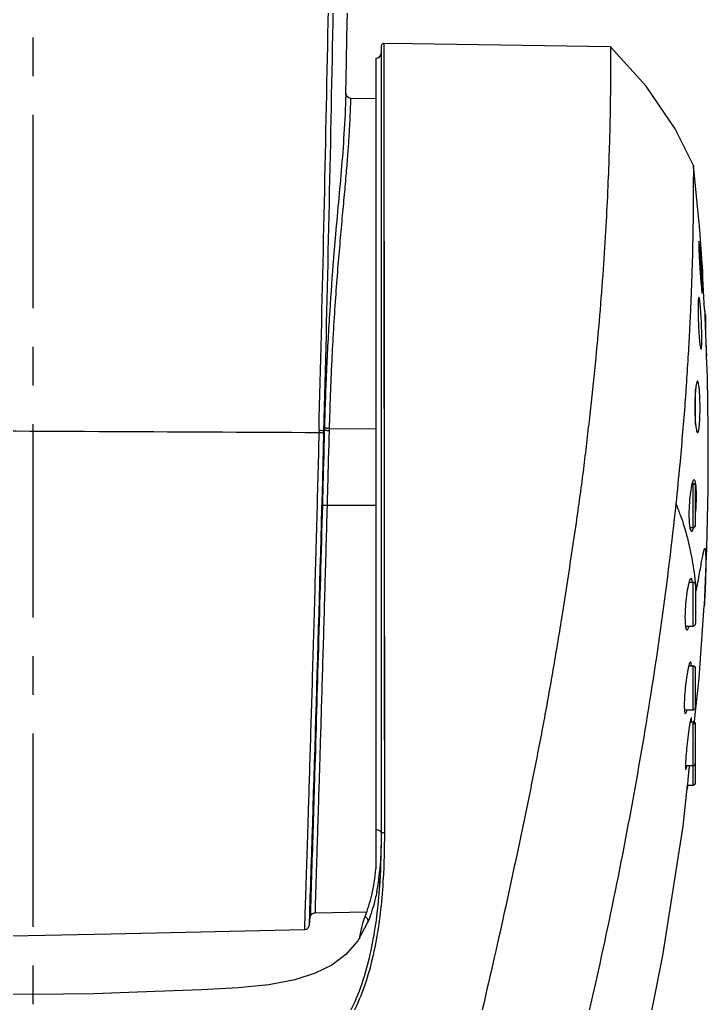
# Model space of a CAD drawing. Header units: millimetres. Extents: x 5828 to 6704, y 123 to 421.
# Drawn here: x 6364.13 to 6370.81, y 245.16 to 254.7 of the extents above; entities that cross this region are included whole.
import ezdxf

# ---------------------------------------------------------------- set-up
doc = ezdxf.new("R2010")
doc.units = ezdxf.units.MM
doc.linetypes.add('CENTER', pattern=[0.6, 0.375, -0.075, 0.075, -0.075])
doc.layers.add('中心线', color=7, linetype='Continuous')
doc.layers.add('外形图', color=7, linetype='Continuous')

msp = doc.modelspace()

# ---------------------------------------------------------------- linework, layer by layer
at = {"layer": '中心线', "linetype": 'CENTER', "ltscale": 5}
msp.add_line((6364.2624, 227.9015), (6364.2624, 284.2012), dxfattribs=at)
at = {"layer": '外形图', "color": 7, "linetype": 'Continuous'}
for p, q in [((6367.6633, 254.4678), (6367.6687, 246.811)), ((6367.6374, 254.4426), (6367.6374, 246.8089)), ((6367.5874, 254.3246), (6367.5874, 246.4623)), ((6367.6633, 254.3471), (6367.6632, 253.5851)), ((6367.5874, 253.932), (6367.3444, 253.9362)), ((6367.6632, 253.5851), (6367.6633, 252.163)), ((6370.6686, 253.2865), (6370.6686, 253.2866)), ((6370.7206, 252.7258), (6370.6686, 253.2865)), ((6370.6648, 252.6772), (6370.6652, 252.7014)), ((6370.7316, 252.5665), (6370.7328, 252.5483)), ((6370.6612, 252.487), (6370.6617, 252.5114)), ((6370.6555, 252.2765), (6370.6563, 252.3025)), ((6370.6491, 252.0864), (6370.65, 252.1123)), ((6370.6435, 251.9455), (6370.6445, 251.969)), ((6370.7762, 251.8457), (6370.7765, 251.838)), ((6370.7765, 251.838), (6370.7766, 251.8356)), ((6370.7765, 251.8371), (6370.7802, 251.8371)), ((6370.7779, 251.7974), (6370.7798, 251.7493)), ((6370.7867, 251.8371), (6370.7831, 251.8371)), ((6370.7871, 251.8362), (6370.7867, 251.8371)), ((6370.7874, 251.8345), (6370.7867, 251.8371)), ((6370.7871, 251.8362), (6370.7871, 251.8353)), ((6370.7874, 251.8345), (6370.7871, 251.8353)), ((6370.7874, 251.6317), (6370.7874, 251.8345)), ((6370.7797, 251.7501), (6370.7803, 251.734)), ((6370.786, 251.5906), (6370.7867, 251.5737)), ((6370.6238, 251.5453), (6370.6247, 251.5602)), ((6370.6246, 251.5599), (6370.6248, 251.5631)), ((6370.6248, 251.5631), (6370.6256, 251.5764)), ((6370.7867, 251.5737), (6370.7875, 251.5551)), ((6370.7875, 251.5551), (6370.7887, 251.5269)), ((6370.7927, 251.4858), (6370.7926, 251.4882)), ((6370.6874, 250.772), (6370.6874, 251.114)), ((6367.0875, 250.7435), (6367.0869, 250.7208)), ((6367.1358, 250.7112), (6367.1364, 250.7336)), ((6367.1364, 250.7336), (6367.5874, 250.7321)), ((6367.0349, 250.7176), (6367.0343, 250.6957)), ((6367.0824, 250.6871), (6367.083, 250.709)), ((6367.0869, 250.7208), (6367.083, 250.7089)), ((6370.654, 250.1996), (6370.6624, 250.1996)), ((6370.6624, 249.7746), (6370.6624, 250.1996)), ((6370.6874, 249.7996), (6370.6874, 250.1746)), ((6367.6656, 250.1479), (6367.6672, 248.6046)), ((6367.1162, 249.9871), (6367.0672, 249.9884)), ((6367.5874, 249.9871), (6367.1161, 249.9871)), ((6370.6324, 249.7746), (6370.6624, 249.7746)), ((6370.6244, 249.2429), (6370.6624, 249.2429)), ((6370.6624, 248.8179), (6370.6624, 249.2429)), ((6370.6818, 249.2455), (6370.6874, 249.2041)), ((6370.6844, 249.2456), (6370.6876, 249.2177)), ((6370.6874, 249.2179), (6370.6874, 248.8429)), ((6370.6876, 249.2177), (6370.6891, 249.2041)), ((6370.6941, 249.1549), (6370.7059, 249.2207)), ((6370.7721, 249.0216), (6370.7717, 249.0138)), ((6370.5898, 248.8179), (6370.6624, 248.8179)), ((6367.6672, 248.6046), (6367.6687, 246.811)), ((6370.6215, 248.4318), (6370.6624, 248.4318)), ((6370.6624, 248.0068), (6370.6624, 248.4318)), ((6370.6874, 248.0318), (6370.6874, 248.4068)), ((6370.5793, 248.0068), (6370.6624, 248.0068)), ((6370.635, 247.8899), (6370.6624, 247.8899)), ((6370.6624, 247.2746), (6370.6624, 247.8899)), ((6370.6874, 247.2996), (6370.6874, 247.8649)), ((6370.5894, 247.4649), (6370.6624, 247.4649)), ((6370.6217, 247.4238), (6370.6201, 247.4081)), ((6370.5657, 246.8762), (6370.6091, 247.2746)), ((6370.6077, 247.2746), (6370.6624, 247.2746)), ((6367.6254, 246.3684), (6367.6227, 246.3251)), ((6367.6174, 246.2546), (6367.6158, 246.2363)), ((6366.941, 245.9184), (6366.945, 246.0395)), ((6366.9411, 245.9184), (6366.9505, 245.9943)), ((6366.9513, 246.0382), (6366.9505, 245.994)), ((6366.9514, 246.0391), (6366.9513, 246.0365)), ((6366.9992, 246.0377), (6367.4967, 246.0464)), ((6367.5238, 245.9857), (6367.5063, 245.9411)), ((6367.5238, 245.9857), (6367.5066, 245.9423)), ((6366.9411, 245.9184), (6366.9411, 245.9184)), ((6367.5066, 245.9423), (6367.411, 245.7662))]:
    msp.add_line(p, q, dxfattribs=at)
for points in [[(6367.2956, 253.9825), (6367.3013, 254.2914), (6367.3061, 254.5255), (6367.3116, 254.7768), (6367.3177, 255.0444), (6367.3246, 255.3272), (6367.3322, 255.6242), (6367.3405, 255.9337), (6367.3495, 256.2548), (6367.3593, 256.5864), (6367.3699, 256.9305), (6367.3816, 257.2887), (6367.3943, 257.6624), (6367.4083, 258.0535), (6367.4238, 258.4641), (6367.4411, 258.8957), (6367.4607, 259.3536), (6367.4836, 259.8443), (6367.5108, 260.3693), (6367.5438, 260.9288), (6367.5898, 261.5769), (6367.6638, 262.3685), (6367.7871, 263.2518), (6367.9568, 264.0107)], [(6367.6633, 254.4678), (6367.6617, 254.4678), (6367.6496, 254.4642), (6367.6407, 254.4552), (6367.6374, 254.4432)], [(6369.8626, 254.4363), (6367.9403, 254.4645), (6367.6627, 254.4677)], [(6370.6686, 253.2866), (6370.4877, 253.6411), (6370.2067, 254.0549), (6369.8626, 254.4363)], [(6367.3444, 253.9363), (6367.3305, 253.9384), (6367.311, 253.9498), (6367.3001, 253.9648), (6367.2965, 253.9753), (6367.2957, 253.9799), (6367.2956, 253.9818), (6367.2955, 253.9825)], [(6367.6633, 252.163), (6367.6637, 251.7047), (6367.6656, 250.1479)], [(6370.7749, 251.8871), (6370.759, 252.1898), (6370.756, 252.2371)], [(6370.7721, 249.0216), (6370.7976, 249.5734), (6370.8105, 250.1444), (6370.8108, 250.725), (6370.8014, 251.2337), (6370.7942, 251.4371)], [(6370.6735, 247.8664), (6370.7222, 248.3131), (6370.7717, 249.0137)], [(6369.5344, 241.9841), (6369.7305, 242.703), (6370.0944, 244.24), (6370.3692, 245.6225), (6370.5657, 246.8762)], [(6367.6227, 246.3251), (6367.6198, 246.2845), (6367.6174, 246.2546)], [(6366.9506, 245.9944), (6366.951, 245.9971), (6366.9529, 246.0042), (6366.9599, 246.0175), (6366.973, 246.0298), (6366.9917, 246.037), (6366.9993, 246.0377)], [(6362.7636, 245.7873), (6365.0187, 245.8328), (6366.8929, 245.8754)], [(6366.8929, 245.8746), (6366.8995, 245.8752), (6366.9124, 245.8792), (6366.9232, 245.886), (6366.9314, 245.8944), (6366.9369, 245.9037), (6366.94, 245.9126), (6366.941, 245.9184)], [(6367.411, 245.7662), (6367.2959, 245.6332), (6367.1594, 245.5304), (6366.997, 245.45), (6366.7987, 245.3868), (6366.5471, 245.3387), (6366.2493, 245.3077), (6365.896, 245.2883), (6365.4446, 245.2733), (6364.8519, 245.2524), (6364.2624, 245.2435)], [(6364.2624, 245.2435), (6363.6728, 245.2524), (6363.0803, 245.2733), (6362.6293, 245.2883), (6362.2758, 245.3077), (6361.9779, 245.3387), (6361.7263, 245.3868), (6361.528, 245.4499), (6361.3656, 245.5303), (6361.229, 245.6331)]]:
    msp.add_lwpolyline(points, dxfattribs=at)
for centre, radius, start, end in [((6367.5874, 254.3746), 0.05, 270, 0), ((6344.2414, 253.0846), 26.4265, 358.75709, 359.11671), ((6387.2937, 253.6503), 16.5974, 183.80703, 184.01876), ((6344.7396, 253.0757), 25.9283, 358.29115, 358.69912), ((6340.9368, 253.191), 29.7328, 357.92103, 358.23762), ((6340.6925, 253.1995), 29.9772, 357.64745, 357.87191), ((6342.6022, 253.1196), 28.0659, 357.38254, 357.60244), ((6343.6697, 253.0709), 26.9973, 357.22301, 357.38233), ((6384.2546, 252.3038), 13.4862, 181.98935, 182.15189), ((6370.004, 251.717), 0.7854, 8.39646, 8.79731), ((6370.1251, 251.7348), 0.663, 7.92518, 8.40216), ((6370.0483, 251.7244), 0.7404, 7.46975, 7.89869), ((6370.1454, 251.7368), 0.6426, 6.12247, 7.50257), ((6370.2055, 251.7433), 0.5822, 5.2816, 6.11164), ((6370.2723, 251.749), 0.5151, 0.06564, 5.33983), ((6344.1013, 253.0497), 26.5651, 356.82076, 357.22346), ((6380.6063, 251.9424), 9.8264, 182.42331, 182.70701), ((6358.9351, 251.1363), 11.8627, 1.8824, 2.1137), ((6362.839, 251.2619), 7.9569, 1.62934, 1.90157), ((6371.7013, 251.0147), 1.0192, 174.20444, 174.80183), ((6371.496, 251.0359), 0.8127, 172.98587, 174.22994), ((6372.8792, 250.941), 2.1995, 177.35422, 178.22448), ((6372.3203, 250.9664), 1.6401, 176.1839, 177.33736), ((6371.9587, 250.9916), 1.2775, 174.81657, 176.23308), ((6372.3135, 250.9234), 1.6335, 181.45744, 183.23071), ((6372.2621, 250.9205), 1.582, 183.23216, 183.69534), ((6372.1788, 250.9151), 1.4986, 183.69453, 184.01246), ((6371.4841, 250.8548), 0.8012, 185.99958, 186.59498), ((5756.2779, 266.4242), 611.0072, 358.0875557, 358.5241246), ((6371.1, 250.078), 0.4631, 166.43798, 167.17917), ((6370.6624, 250.1746), 0.025, 0, 90), ((6369.1314, 250.0741), 1.5639, 359.4531, 1.38579), ((6368.1934, 249.0763), 2.4855, 20.44883, 21.9333), ((6368.3839, 250.0929), 2.3117, 357.3766, 357.7477), ((6368.7383, 250.0801), 1.9571, 357.71519, 359.13808), ((6369.0257, 250.0747), 1.6696, 359.17222, 359.46531), ((6368.1537, 249.0615), 2.5279, 19.11705, 20.44872), ((6370.6624, 249.7996), 0.025, 270, 0), ((6370.4041, 249.8431), 0.2729, 344.74546, 345.31046), ((6370.6624, 249.2179), 0.025, 0, 90), ((6366.3601, 248.7389), 4.3539, 5.48324, 6.13334), ((6370.6624, 248.8429), 0.025, 270, 0), ((6370.6624, 248.4068), 0.025, 0, 90), ((6370.6624, 248.0318), 0.025, 270, 0), ((6370.6624, 247.8649), 0.025, 0, 90), ((6370.6624, 247.4899), 0.025, 270, 0), ((6382.2234, 246.2132), 11.6647, 173.8409, 174.04284), ((6370.6624, 247.2996), 0.025, 270, 0), ((6365.3553, 246.6518), 2.2774, 352.03234, 354.19798), ((6365.1734, 246.6709), 2.4603, 354.18529, 354.46609), ((6361.3034, 246.7279), 6.3637, 356.44801, 356.70493), ((6365.8447, 246.5782), 1.7825, 349.07986, 349.60104), ((6365.6697, 246.6088), 1.9601, 349.64546, 352.0054), ((6369.7058, 245.3382), 2.322, 168.49436, 168.88183)]:
    msp.add_arc(centre, radius, start, end, dxfattribs=at)
for points, knots in [([(6367.0349, 250.7176), (6367.0508, 251.3365), (6367.0806, 252.5777), (6367.1199, 254.4435), (6367.1538, 256.3162), (6367.1823, 258.1927), (6367.2008, 259.7576), (6367.2126, 261.0095), (6367.2202, 261.9479), (6367.2264, 262.886), (6367.231, 263.6676), (6367.2331, 264.2928), (6367.2347, 264.7619), (6367.2379, 265.231), (6367.2472, 265.5439), (6367.2594, 265.6999)], [0, 0, 0, 0, 0.123943, 0.248572, 0.373636, 0.498937, 0.624304, 0.686962, 0.749588, 0.812186, 0.874774, 0.906071, 0.937372, 0.968682, 1, 1, 1, 1]), ([(6367.083, 250.7089), (6367.0988, 251.328), (6367.1286, 252.5697), (6367.1677, 254.4362), (6367.2013, 256.3096), (6367.2292, 258.1868), (6367.2471, 259.7522), (6367.2583, 261.0044), (6367.2652, 261.9431), (6367.2709, 262.8813), (6367.2736, 263.663), (6367.2755, 264.2884), (6367.277, 264.7576), (6367.274, 265.2268), (6367.2844, 265.5399), (6367.2974, 265.6958)], [0, 0, 0, 0, 0.12395, 0.248588, 0.373661, 0.498967, 0.624337, 0.686993, 0.749615, 0.812206, 0.874786, 0.906072, 0.937369, 0.968695, 1, 1, 1, 1]), ([(6369.8626, 254.4363), (6369.863, 254.4358), (6369.8624, 254.4342), (6369.8627, 254.4319), (6369.8625, 254.427), (6369.8626, 254.4187), (6369.8626, 254.4059), (6369.8626, 254.3896), (6369.8625, 254.3696), (6369.8625, 254.346), (6369.8624, 254.3073), (6369.8623, 254.2502), (6369.862, 254.1713), (6369.8614, 254.0788), (6369.8605, 253.9729), (6369.8589, 253.854), (6369.8556, 253.6706), (6369.8487, 253.4121), (6369.836, 253.0694), (6369.8169, 252.6865), (6369.7904, 252.2688), (6369.7562, 251.8218), (6369.7133, 251.3518), (6369.6703, 250.9494), (6369.6327, 250.622), (6369.6036, 250.3749), (6369.5719, 250.1277), (6369.525, 249.7981), (6369.4632, 249.3856), (6369.3865, 248.8897), (6369.3046, 248.3933), (6369.2157, 247.897), (6369.1196, 247.4011), (6368.9844, 246.7398), (6368.8061, 245.9135), (6368.5795, 244.9235), (6368.3395, 243.9356), (6368.0883, 242.9504), (6367.8303, 241.968), (6367.6575, 241.3135), (6367.5696, 240.987)], [0, 0, 0, 0, 0.000134, 0.000301, 0.000533, 0.001198, 0.002128, 0.003324, 0.004785, 0.00651, 0.008499, 0.013254, 0.019027, 0.025795, 0.033538, 0.042236, 0.051859, 0.073749, 0.098921, 0.127048, 0.157771, 0.190662, 0.225316, 0.261227, 0.279374, 0.297563, 0.31577, 0.333992, 0.370534, 0.407208, 0.443982, 0.480826, 0.517731, 0.554697, 0.628789, 0.703027, 0.777329, 0.851633, 0.925877, 1, 1, 1, 1]), ([(6367.2954, 253.9747), (6367.2955, 253.9786), (6367.2959, 253.9912), (6367.2938, 253.9755), (6367.2942, 253.9592), (6367.2931, 253.9394), (6367.2927, 253.9277)], [0, 0, 0, 0, 0.166842, 0.222974, 0.501147, 1, 1, 1, 1]), ([(6367.2927, 253.9277), (6367.2884, 253.7999), (6367.2705, 253.4364), (6367.2217, 252.9229), (6367.1727, 252.3673), (6367.1358, 251.8628), (6367.1066, 251.3155), (6367.0923, 250.9375), (6367.0875, 250.7435)], [0, 0, 0, 0, 0.120186, 0.342013, 0.484789, 0.644483, 0.817553, 1, 1, 1, 1]), ([(6367.1365, 250.7336), (6367.1427, 250.952), (6367.1581, 251.3748), (6367.1887, 251.8923), (6367.2179, 252.2807), (6367.2406, 252.5479), (6367.2631, 252.796), (6367.2842, 253.0234), (6367.3024, 253.2283), (6367.3169, 253.4092), (6367.3274, 253.5647), (6367.3337, 253.6779), (6367.3373, 253.7548), (6367.3393, 253.802), (6367.3407, 253.8422), (6367.3418, 253.8751), (6367.3425, 253.898), (6367.3431, 253.9126), (6367.3434, 253.921), (6367.3438, 253.9272), (6367.3438, 253.9322), (6367.3444, 253.9343), (6367.3441, 253.9363), (6367.3444, 253.9363)], [0, 0, 0, 0, 0.204147, 0.395415, 0.484416, 0.568147, 0.646, 0.717294, 0.781568, 0.838239, 0.886937, 0.927234, 0.944166, 0.958891, 0.971401, 0.981674, 0.989674, 0.99282, 0.995398, 0.997406, 0.998843, 0.999707, 1, 1, 1, 1]), ([(6370.6652, 252.7014), (6370.6664, 252.7849), (6370.6676, 252.902), (6370.6683, 253.0465), (6370.6686, 253.1292), (6370.6686, 253.1941), (6370.669, 253.2411), (6370.6684, 253.2699), (6370.669, 253.283), (6370.6686, 253.2865)], [0, 0, 0, 0, 0.428503, 0.599874, 0.741336, 0.852321, 0.93268, 0.982065, 1, 1, 1, 1]), ([(6370.7196, 252.7369), (6370.7196, 252.7365), (6370.7198, 252.7328), (6370.7201, 252.729), (6370.7203, 252.7257)], [0, 0, 0, 0, 0.102833, 1, 1, 1, 1]), ([(6370.7203, 252.7257), (6370.7209, 252.7176), (6370.7246, 252.6646), (6370.7285, 252.6115), (6370.7316, 252.5665)], [0, 0, 0, 0, 0.151364, 1, 1, 1, 1]), ([(6370.7194, 252.5468), (6370.7189, 252.5468), (6370.7186, 252.5444), (6370.7182, 252.5414), (6370.7179, 252.5351), (6370.7178, 252.527), (6370.7179, 252.5165), (6370.7182, 252.4984), (6370.7191, 252.4712), (6370.7207, 252.4338), (6370.7228, 252.3911), (6370.7253, 252.3449), (6370.7273, 252.313), (6370.7283, 252.2968)], [0, 0, 0, 0, 0.005445, 0.019956, 0.043793, 0.076849, 0.118799, 0.169213, 0.293548, 0.444966, 0.617699, 0.805306, 1, 1, 1, 1]), ([(6370.7426, 252.2968), (6370.7415, 252.313), (6370.7395, 252.3449), (6370.7363, 252.3912), (6370.7329, 252.4338), (6370.7296, 252.4712), (6370.7269, 252.4984), (6370.7249, 252.5165), (6370.7235, 252.527), (6370.7223, 252.5351), (6370.7213, 252.5414), (6370.7204, 252.5445), (6370.7199, 252.5468), (6370.7194, 252.5468)], [0, 0, 0, 0, 0.194207, 0.381347, 0.553706, 0.704929, 0.829303, 0.879832, 0.921959, 0.955256, 0.979389, 0.994236, 1, 1, 1, 1]), ([(6370.737, 252.4871), (6370.7383, 252.4694), (6370.7432, 252.4063), (6370.7475, 252.3433), (6370.7508, 252.2979)], [0, 0, 0, 0, 0.281103, 1, 1, 1, 1]), ([(6370.7283, 252.2968), (6370.7293, 252.2805), (6370.7315, 252.2487), (6370.7348, 252.2024), (6370.7381, 252.1597), (6370.7413, 252.1223), (6370.7439, 252.0951), (6370.7458, 252.0771), (6370.7471, 252.0665), (6370.7482, 252.0584), (6370.7492, 252.0521), (6370.7501, 252.0491), (6370.7506, 252.0468), (6370.7511, 252.0468)], [0, 0, 0, 0, 0.19421, 0.381389, 0.553811, 0.70507, 0.829471, 0.879991, 0.922094, 0.955379, 0.979486, 0.994283, 1, 1, 1, 1]), ([(6370.7511, 252.0468), (6370.7515, 252.0468), (6370.7519, 252.0491), (6370.7523, 252.0521), (6370.7525, 252.0584), (6370.7527, 252.0665), (6370.7526, 252.0771), (6370.7524, 252.0951), (6370.7516, 252.1223), (6370.7502, 252.1597), (6370.7482, 252.2024), (6370.7456, 252.2487), (6370.7436, 252.2805), (6370.7426, 252.2968)], [0, 0, 0, 0, 0.005415, 0.01994, 0.043787, 0.076823, 0.118761, 0.169163, 0.293461, 0.444856, 0.617578, 0.805239, 1, 1, 1, 1]), ([(6370.7508, 252.2979), (6370.7511, 252.294), (6370.7521, 252.2807), (6370.7531, 252.2673), (6370.7539, 252.2579)], [0, 0, 0, 0, 0.294181, 1, 1, 1, 1]), ([(6370.7539, 252.2579), (6370.7541, 252.2549), (6370.7545, 252.2497), (6370.755, 252.2437), (6370.7554, 252.2403), (6370.7554, 252.2385), (6370.7557, 252.2378), (6370.7556, 252.2371), (6370.7557, 252.2371)], [0, 0, 0, 0, 0.433406, 0.746671, 0.857138, 0.936254, 0.983834, 1, 1, 1, 1]), ([(6370.719, 252.0048), (6370.7184, 252.0048), (6370.717, 252.003), (6370.7154, 251.9968), (6370.7135, 251.9828), (6370.7121, 251.9601), (6370.7112, 251.9294), (6370.7109, 251.892), (6370.7115, 251.833), (6370.7129, 251.7867), (6370.7143, 251.7548)], [0, 0, 0, 0, 0.007392, 0.02261, 0.079877, 0.172062, 0.295976, 0.446875, 0.619053, 1, 1, 1, 1]), ([(6370.7443, 251.7548), (6370.7429, 251.7868), (6370.7405, 251.8331), (6370.7362, 251.892), (6370.7329, 251.9294), (6370.7295, 251.9602), (6370.7262, 251.9828), (6370.7233, 251.9969), (6370.7211, 252.003), (6370.7196, 252.0048), (6370.719, 252.0048)], [0, 0, 0, 0, 0.379845, 0.551566, 0.702224, 0.826184, 0.91877, 0.976704, 0.992328, 1, 1, 1, 1]), ([(6370.7752, 251.8871), (6370.775, 251.8871), (6370.7754, 251.8857), (6370.775, 251.8842), (6370.7752, 251.8806), (6370.7752, 251.8761), (6370.7754, 251.8702), (6370.7757, 251.8599), (6370.776, 251.8516), (6370.7762, 251.8457)], [0, 0, 0, 0, 0.0163, 0.064616, 0.144665, 0.256077, 0.398352, 0.570502, 1, 1, 1, 1]), ([(6370.7143, 251.7548), (6370.7156, 251.7229), (6370.718, 251.6766), (6370.7225, 251.6177), (6370.7259, 251.5803), (6370.7295, 251.5495), (6370.7329, 251.5268), (6370.7359, 251.5128), (6370.7381, 251.5067), (6370.7396, 251.5048), (6370.7403, 251.5048)], [0, 0, 0, 0, 0.379707, 0.551366, 0.702041, 0.825998, 0.918628, 0.976629, 0.992291, 1, 1, 1, 1]), ([(6370.7403, 251.5048), (6370.7409, 251.5049), (6370.7423, 251.5067), (6370.7438, 251.5129), (6370.7457, 251.5269), (6370.747, 251.5496), (6370.7478, 251.5803), (6370.7479, 251.6177), (6370.7472, 251.6767), (6370.7457, 251.723), (6370.7443, 251.7548)], [0, 0, 0, 0, 0.007406, 0.022614, 0.079913, 0.172106, 0.29597, 0.44686, 0.618953, 1, 1, 1, 1]), ([(6370.7803, 251.734), (6370.7806, 251.7281), (6370.7814, 251.7042), (6370.7823, 251.6802), (6370.783, 251.6621)], [0, 0, 0, 0, 0.244532, 1, 1, 1, 1]), ([(6370.783, 251.6621), (6370.7832, 251.656), (6370.7842, 251.6322), (6370.7852, 251.6084), (6370.786, 251.5906)], [0, 0, 0, 0, 0.253449, 1, 1, 1, 1]), ([(6370.499, 250.0047), (6370.5123, 250.1309), (6370.5428, 250.4449), (6370.5862, 250.9397), (6370.61, 251.3086), (6370.6206, 251.4893)], [0, 0, 0, 0, 0.255568, 0.635366, 1, 1, 1, 1]), ([(6370.7908, 251.4783), (6370.7911, 251.4724), (6370.7915, 251.4641), (6370.7921, 251.4539), (6370.7924, 251.448), (6370.7927, 251.4436), (6370.7928, 251.44), (6370.7933, 251.4385), (6370.7931, 251.4371), (6370.7934, 251.4371)], [0, 0, 0, 0, 0.429075, 0.601085, 0.743283, 0.854704, 0.934853, 0.983357, 1, 1, 1, 1]), ([(6370.7934, 251.4371), (6370.7936, 251.4371), (6370.7933, 251.4384), (6370.7937, 251.4399), (6370.7935, 251.4434), (6370.7936, 251.4477), (6370.7934, 251.4535), (6370.7933, 251.4634), (6370.7931, 251.4715), (6370.7929, 251.4772)], [0, 0, 0, 0, 0.016429, 0.064712, 0.144682, 0.256007, 0.398199, 0.570301, 1, 1, 1, 1]), ([(6370.6927, 251.1584), (6370.6924, 251.1566), (6370.6911, 251.1489), (6370.6901, 251.1411), (6370.6893, 251.1351)], [0, 0, 0, 0, 0.229214, 1, 1, 1, 1]), ([(6370.7055, 251.1938), (6370.7042, 251.1938), (6370.701, 251.1906), (6370.6966, 251.1789), (6370.6942, 251.1673), (6370.6927, 251.1584)], [0, 0, 0, 0, 0.103746, 0.297909, 1, 1, 1, 1]), ([(6370.7305, 250.9438), (6370.7303, 250.9757), (6370.7292, 251.0222), (6370.7261, 251.0811), (6370.7231, 251.1186), (6370.7197, 251.149), (6370.7155, 251.1725), (6370.7122, 251.1859), (6370.7078, 251.1938), (6370.7055, 251.1938)], [0, 0, 0, 0, 0.378188, 0.549065, 0.698959, 0.822289, 0.914672, 0.973393, 1, 1, 1, 1]), ([(6370.6807, 251.0092), (6370.6806, 251.0038), (6370.6799, 250.982), (6370.6799, 250.9602), (6370.6799, 250.9438)], [0, 0, 0, 0, 0.246158, 1, 1, 1, 1]), ([(6370.6799, 250.9438), (6370.6799, 250.9282), (6370.68, 250.9076), (6370.6804, 250.8869), (6370.6805, 250.8818)], [0, 0, 0, 0, 0.753196, 1, 1, 1, 1]), ([(6370.7068, 250.6938), (6370.7091, 250.6938), (6370.7139, 250.7015), (6370.7172, 250.7151), (6370.7215, 250.7385), (6370.7247, 250.769), (6370.7275, 250.8065), (6370.73, 250.8654), (6370.7307, 250.9118), (6370.7305, 250.9438)], [0, 0, 0, 0, 0.027303, 0.086149, 0.178488, 0.301697, 0.451487, 0.622224, 1, 1, 1, 1]), ([(6367.1365, 250.7336), (6367.1301, 250.7338), (6367.1189, 250.7345), (6367.1041, 250.7366), (6367.0944, 250.7392), (6367.0885, 250.7415), (6367.0876, 250.7435)], [0, 0, 0, 0, 0.381798, 0.66763, 0.872101, 1, 1, 1, 1]), ([(6370.6839, 250.8103), (6370.6842, 250.8068), (6370.6851, 250.7937), (6370.6863, 250.7806), (6370.6873, 250.771)], [0, 0, 0, 0, 0.264081, 1, 1, 1, 1]), ([(6370.6882, 250.7628), (6370.6887, 250.7587), (6370.6904, 250.7447), (6370.6926, 250.7308), (6370.6947, 250.7209)], [0, 0, 0, 0, 0.286756, 1, 1, 1, 1]), ([(6367.0343, 250.6957), (6367.0264, 250.3987), (6367.0113, 249.8074), (6366.9871, 248.9387), (6366.9667, 248.2385), (6366.9511, 247.713), (6366.9402, 247.3562), (6366.9301, 247.0304), (6366.9209, 246.7397), (6366.9128, 246.4872), (6366.9068, 246.3023), (6366.9027, 246.176), (6366.9001, 246.0982), (6366.8979, 246.032), (6366.8961, 245.9776), (6366.8948, 245.935), (6366.8938, 245.9069), (6366.8934, 245.8905), (6366.8929, 245.8827), (6366.8933, 245.8781), (6366.8927, 245.8759), (6366.8929, 245.8754)], [0, 0, 0, 0, 0.184843, 0.367934, 0.540686, 0.620623, 0.694958, 0.762791, 0.823347, 0.875951, 0.919901, 0.938432, 0.954585, 0.968322, 0.979624, 0.988475, 0.994845, 0.997089, 0.998699, 0.999671, 1, 1, 1, 1]), ([(6367.0343, 250.6957), (6367.0405, 250.6955), (6367.0513, 250.6949), (6367.0658, 250.6931), (6367.0754, 250.6908), (6367.0813, 250.6889), (6367.0824, 250.6871)], [0, 0, 0, 0, 0.378343, 0.662603, 0.873176, 1, 1, 1, 1]), ([(6367.0348, 250.7176), (6367.041, 250.7174), (6367.0519, 250.7168), (6367.0664, 250.715), (6367.076, 250.7128), (6367.0819, 250.7107), (6367.0829, 250.7089)], [0, 0, 0, 0, 0.374528, 0.663149, 0.877565, 1, 1, 1, 1]), ([(6367.0869, 250.7208), (6367.0852, 250.6603), (6367.0786, 250.4161), (6367.0722, 250.172), (6367.0672, 249.9884)], [0, 0, 0, 0, 0.248138, 1, 1, 1, 1]), ([(6367.1358, 250.7112), (6367.1295, 250.7114), (6367.1185, 250.7121), (6367.1037, 250.7141), (6367.094, 250.7166), (6367.0879, 250.7189), (6367.0869, 250.7208)], [0, 0, 0, 0, 0.374985, 0.659126, 0.870132, 1, 1, 1, 1]), ([(6367.1161, 249.9871), (6367.1178, 250.0477), (6367.1243, 250.2891), (6367.1308, 250.5305), (6367.1358, 250.7112)], [0, 0, 0, 0, 0.251342, 1, 1, 1, 1]), ([(6370.6947, 250.7209), (6370.6962, 250.714), (6370.6981, 250.7056), (6370.7037, 250.6938), (6370.7068, 250.6938)], [0, 0, 0, 0, 0.695943, 1, 1, 1, 1]), ([(6370.6485, 250.1807), (6370.642, 250.1523), (6370.6321, 250.0879), (6370.6269, 250.023), (6370.6251, 249.9871)], [0, 0, 0, 0, 0.447928, 1, 1, 1, 1]), ([(6370.6732, 250.2371), (6370.6711, 250.2371), (6370.6659, 250.2327), (6370.6576, 250.216), (6370.6529, 250.1993), (6370.6498, 250.1866)], [0, 0, 0, 0, 0.113013, 0.311222, 1, 1, 1, 1]), ([(6370.6872, 250.2066), (6370.6858, 250.2144), (6370.6842, 250.2245), (6370.6768, 250.2371), (6370.6732, 250.2371)], [0, 0, 0, 0, 0.684016, 1, 1, 1, 1]), ([(6370.6923, 250.1652), (6370.692, 250.1691), (6370.6908, 250.183), (6370.689, 250.1968), (6370.6872, 250.2066)], [0, 0, 0, 0, 0.283819, 1, 1, 1, 1]), ([(6370.6949, 250.1119), (6370.6948, 250.1167), (6370.6943, 250.1345), (6370.6933, 250.1522), (6370.6923, 250.1652)], [0, 0, 0, 0, 0.268856, 1, 1, 1, 1]), ([(6367.0673, 249.9884), (6367.0547, 249.5249), (6367.0302, 248.6559), (6366.9957, 247.4902), (6366.9698, 246.637), (6366.9553, 246.1892), (6366.9513, 246.0382)], [0, 0, 0, 0, 0.351994, 0.659893, 0.885311, 1, 1, 1, 1]), ([(6366.9993, 246.0377), (6366.9989, 246.0378), (6366.9997, 246.0402), (6366.9989, 246.043), (6366.9995, 246.0495), (6366.9995, 246.0576), (6366.9998, 246.0684), (6367.0003, 246.0874), (6367.0011, 246.117), (6367.0024, 246.1595), (6367.0039, 246.2111), (6367.0058, 246.2719), (6367.0089, 246.3708), (6367.0134, 246.5157), (6367.0196, 246.7144), (6367.0268, 246.9446), (6367.0349, 247.2041), (6367.0437, 247.4904), (6367.0531, 247.8007), (6367.063, 248.132), (6367.077, 248.6064), (6367.0951, 249.2267), (6367.1092, 249.7303), (6367.1162, 249.9871)], [0, 0, 0, 0, 0.000308, 0.001223, 0.002742, 0.004863, 0.007581, 0.010895, 0.019298, 0.030051, 0.04314, 0.05855, 0.076232, 0.118209, 0.168686, 0.22717, 0.293085, 0.365821, 0.444639, 0.528769, 0.617457, 0.805, 1, 1, 1, 1]), ([(6368.604, 240.987), (6368.7089, 241.3574), (6368.915, 242.0998), (6369.2072, 243.2188), (6369.4863, 244.3422), (6369.8363, 245.8446), (6370.2064, 247.728), (6370.4191, 249.2468), (6370.4991, 250.0047)], [0, 0, 0, 0, 0.12519, 0.25054, 0.376067, 0.501637, 0.752174, 1, 1, 1, 1]), ([(6370.6251, 249.9871), (6370.6239, 249.964), (6370.6223, 249.9197), (6370.6233, 249.8574), (6370.6268, 249.8053), (6370.6313, 249.7746), (6370.6345, 249.7619)], [0, 0, 0, 0, 0.30661, 0.589276, 0.826145, 1, 1, 1, 1]), ([(6370.6893, 249.9221), (6370.6897, 249.9275), (6370.6913, 249.9491), (6370.6925, 249.9708), (6370.6932, 249.9871)], [0, 0, 0, 0, 0.246503, 1, 1, 1, 1]), ([(6370.5422, 249.8894), (6370.5605, 249.8365), (6370.6258, 249.6263), (6370.6652, 249.4086), (6370.6844, 249.2456)], [0, 0, 0, 0, 0.254082, 1, 1, 1, 1]), ([(6370.6345, 249.7619), (6370.6361, 249.7555), (6370.6382, 249.7467), (6370.6455, 249.7371), (6370.6487, 249.7371)], [0, 0, 0, 0, 0.668326, 1, 1, 1, 1]), ([(6370.6487, 249.7371), (6370.6519, 249.7371), (6370.6592, 249.7456), (6370.662, 249.7539), (6370.664, 249.7598)], [0, 0, 0, 0, 0.338761, 1, 1, 1, 1]), ([(6370.664, 249.7598), (6370.6643, 249.7606), (6370.6655, 249.7644), (6370.6666, 249.7683), (6370.6674, 249.7712)], [0, 0, 0, 0, 0.233587, 1, 1, 1, 1]), ([(6370.7059, 249.2207), (6370.7115, 249.2513), (6370.7218, 249.3083), (6370.7361, 249.387), (6370.7481, 249.4521), (6370.7568, 249.4974), (6370.7629, 249.5263), (6370.7665, 249.5424), (6370.7698, 249.5547), (6370.7722, 249.5626), (6370.7742, 249.5669), (6370.7753, 249.5692), (6370.7783, 249.5709), (6370.7802, 249.5658), (6370.7823, 249.5558), (6370.7842, 249.5321), (6370.7855, 249.4953), (6370.7862, 249.4446), (6370.7859, 249.3818), (6370.7845, 249.3071), (6370.7819, 249.2212), (6370.7778, 249.1248), (6370.7742, 249.0571), (6370.7721, 249.0216)], [0, 0, 0, 0, 0.102881, 0.191368, 0.264482, 0.321528, 0.343868, 0.36203, 0.376029, 0.385912, 0.389346, 0.39182, 0.394435, 0.398134, 0.405492, 0.431777, 0.473167, 0.529004, 0.598561, 0.681111, 0.775965, 0.882455, 1, 1, 1, 1]), ([(6370.6209, 249.2327), (6370.6131, 249.2036), (6370.6008, 249.1363), (6370.593, 249.0684), (6370.5898, 249.0304)], [0, 0, 0, 0, 0.440611, 1, 1, 1, 1]), ([(6370.644, 249.2804), (6370.642, 249.2804), (6370.6371, 249.2762), (6370.6289, 249.2605), (6370.6241, 249.2447), (6370.6209, 249.2327)], [0, 0, 0, 0, 0.112215, 0.310707, 1, 1, 1, 1]), ([(6370.6571, 249.245), (6370.656, 249.2539), (6370.6548, 249.2649), (6370.6479, 249.2804), (6370.644, 249.2804)], [0, 0, 0, 0, 0.696449, 1, 1, 1, 1]), ([(6370.5898, 249.0304), (6370.5872, 248.9985), (6370.5839, 248.9395), (6370.5841, 248.87), (6370.5879, 248.8248), (6370.5911, 248.804), (6370.5948, 248.7916), (6370.5976, 248.7848), (6370.6014, 248.7804), (6370.604, 248.7804)], [0, 0, 0, 0, 0.376802, 0.695911, 0.818449, 0.910285, 0.944011, 0.969591, 1, 1, 1, 1]), ([(6370.604, 248.7804), (6370.6057, 248.7804), (6370.6099, 248.7831), (6370.617, 248.795), (6370.6208, 248.8068), (6370.6234, 248.8158)], [0, 0, 0, 0, 0.123452, 0.322834, 1, 1, 1, 1]), ([(6370.6377, 248.4693), (6370.6353, 248.4693), (6370.6304, 248.4614), (6370.6255, 248.448), (6370.6189, 248.4245), (6370.6123, 248.394), (6370.6054, 248.3565), (6370.5962, 248.2977), (6370.5906, 248.2513), (6370.5874, 248.2193)], [0, 0, 0, 0, 0.027572, 0.087796, 0.181299, 0.305105, 0.454657, 0.624578, 1, 1, 1, 1]), ([(6370.6462, 248.4339), (6370.6457, 248.4427), (6370.6445, 248.4542), (6370.6418, 248.466), (6370.6389, 248.4693), (6370.6377, 248.4693)], [0, 0, 0, 0, 0.710077, 0.901026, 1, 1, 1, 1]), ([(6370.5874, 248.2193), (6370.5842, 248.1875), (6370.5804, 248.1412), (6370.5778, 248.0823), (6370.5774, 248.0447), (6370.578, 248.0142), (6370.5803, 247.9907), (6370.5823, 247.9773), (6370.5866, 247.9693), (6370.5888, 247.9693)], [0, 0, 0, 0, 0.379454, 0.550874, 0.701056, 0.824356, 0.916209, 0.974021, 1, 1, 1, 1]), ([(6370.5888, 247.9693), (6370.5902, 247.9693), (6370.5936, 247.9725), (6370.5992, 247.9842), (6370.6025, 247.9959), (6370.6048, 248.0049)], [0, 0, 0, 0, 0.106811, 0.303134, 1, 1, 1, 1]), ([(6370.6328, 247.8798), (6370.6273, 247.8504), (6370.6172, 247.783), (6370.609, 247.7153), (6370.6049, 247.6774)], [0, 0, 0, 0, 0.439646, 1, 1, 1, 1]), ([(6370.646, 247.9274), (6370.6447, 247.9274), (6370.6426, 247.9218), (6370.6399, 247.9138), (6370.6364, 247.8983), (6370.6341, 247.8866), (6370.6328, 247.8798)], [0, 0, 0, 0, 0.078999, 0.272702, 0.582119, 1, 1, 1, 1]), ([(6370.6489, 247.8919), (6370.649, 247.897), (6370.6491, 247.9056), (6370.6487, 247.9173), (6370.6481, 247.9232), (6370.6469, 247.9274), (6370.646, 247.9274)], [0, 0, 0, 0, 0.424935, 0.734378, 0.923957, 1, 1, 1, 1]), ([(6370.6049, 247.6774), (6370.6015, 247.6456), (6370.5969, 247.5994), (6370.5925, 247.5405), (6370.5902, 247.5031), (6370.5891, 247.4722), (6370.5889, 247.4496), (6370.5899, 247.4354), (6370.5909, 247.4293), (6370.5921, 247.4274), (6370.5927, 247.4274)], [0, 0, 0, 0, 0.381425, 0.553857, 0.705014, 0.829105, 0.921249, 0.97816, 0.993047, 1, 1, 1, 1]), ([(6370.5927, 247.4274), (6370.5938, 247.4274), (6370.5957, 247.4313), (6370.5979, 247.4375), (6370.6008, 247.449), (6370.6026, 247.4577), (6370.6036, 247.4628)], [0, 0, 0, 0, 0.083402, 0.276366, 0.583387, 1, 1, 1, 1]), ([(6370.6201, 247.4081), (6370.6188, 247.3961), (6370.6165, 247.3732), (6370.6133, 247.3403), (6370.6106, 247.3111), (6370.6085, 247.286), (6370.607, 247.2659), (6370.6061, 247.2523), (6370.6058, 247.2445), (6370.6057, 247.2405), (6370.6059, 247.2386), (6370.606, 247.2371), (6370.6063, 247.2371)], [0, 0, 0, 0, 0.20985, 0.403376, 0.57598, 0.723485, 0.842069, 0.92891, 0.959671, 0.98177, 0.995141, 1, 1, 1, 1]), ([(6370.6063, 247.2371), (6370.6065, 247.2371), (6370.6069, 247.2381), (6370.6074, 247.2396), (6370.608, 247.2426), (6370.6092, 247.2485), (6370.6109, 247.2587), (6370.6122, 247.2676), (6370.6129, 247.2727)], [0, 0, 0, 0, 0.019639, 0.069168, 0.149483, 0.260434, 0.572699, 1, 1, 1, 1]), ([(6367.5874, 246.8454), (6367.5939, 246.8453), (6367.6064, 246.8433), (6367.6228, 246.8358), (6367.6344, 246.8239), (6367.6374, 246.8137), (6367.6374, 246.8089)], [0, 0, 0, 0, 0.285906, 0.551831, 0.787711, 1, 1, 1, 1]), ([(6367.6374, 246.8089), (6367.6374, 246.7758), (6367.6365, 246.6506), (6367.6311, 246.5253), (6367.6222, 246.4336)], [0, 0, 0, 0, 0.26395, 1, 1, 1, 1]), ([(6367.6687, 246.811), (6367.6649, 246.8111), (6367.6577, 246.8111), (6367.6483, 246.8108), (6367.6413, 246.8101), (6367.6385, 246.8096), (6367.6373, 246.8091), (6367.6374, 246.8089)], [0, 0, 0, 0, 0.35819, 0.68447, 0.913094, 0.975846, 1, 1, 1, 1]), ([(6367.4811, 246.0008), (6367.5079, 246.0684), (6367.5552, 246.2201), (6367.579, 246.3771), (6367.5874, 246.4623)], [0, 0, 0, 0, 0.459106, 1, 1, 1, 1]), ([(6367.6235, 246.3361), (6367.611, 246.1374), (6367.5783, 245.8397), (6367.4875, 245.4526), (6367.3889, 245.1726), (6367.2505, 244.9119), (6367.0683, 244.6821), (6366.8469, 244.4921), (6366.5952, 244.3458), (6366.3236, 244.2393), (6366.0409, 244.1618), (6365.7517, 244.1039), (6365.3594, 244.0453), (6364.8623, 244.0027), (6364.4627, 243.9937), (6364.2624, 243.9937)], [0, 0, 0, 0, 0.126317, 0.189289, 0.25194, 0.314091, 0.375686, 0.436889, 0.498041, 0.559494, 0.621414, 0.683789, 0.74655, 0.872926, 1, 1, 1, 1]), ([(6367.6549, 246.3336), (6367.6425, 246.1336), (6367.6095, 245.8338), (6367.5181, 245.4436), (6367.4181, 245.1607), (6367.2773, 244.8967), (6367.0913, 244.6639), (6366.8654, 244.472), (6366.6095, 244.3249), (6366.3346, 244.2182), (6365.9535, 244.1149), (6365.4625, 244.0334), (6364.8649, 243.982), (6364.4635, 243.9732), (6364.2624, 243.9732)], [0, 0, 0, 0, 0.126038, 0.188983, 0.251765, 0.314242, 0.37632, 0.438024, 0.499531, 0.561103, 0.622961, 0.747651, 0.873519, 1, 1, 1, 1]), ([(6367.5949, 246.2405), (6367.5904, 246.2175), (6367.572, 246.1311), (6367.5465, 246.0463), (6367.5238, 245.9857)], [0, 0, 0, 0, 0.26613, 1, 1, 1, 1]), ([(6367.4304, 245.8014), (6367.4365, 245.8314), (6367.4506, 245.8985), (6367.4671, 245.9655), (6367.4811, 246.0008)], [0, 0, 0, 0, 0.44689, 1, 1, 1, 1]), ([(6367.4811, 246.0008), (6367.4838, 245.9994), (6367.4941, 245.9932), (6367.5022, 245.9835), (6367.5058, 245.9754)], [0, 0, 0, 0, 0.25575, 1, 1, 1, 1])]:
    msp.add_open_spline(points, degree=3, knots=knots, dxfattribs=at)
for points in [[(6370.7841, 251.6915), (6370.7862, 251.7108), (6370.7874, 251.7302), (6370.7874, 251.7496)], [(6370.6206, 251.4893), (6370.6217, 251.508), (6370.6228, 251.5266), (6370.6238, 251.5453)], [(6362.7624, 250.7164), (6364.1864, 250.7102), (6365.6103, 250.7033), (6367.0343, 250.6957)], [(6367.6374, 246.8089), (6367.6374, 246.6512), (6367.6333, 246.4935), (6367.6235, 246.3361)], [(6367.6686, 246.811), (6367.6687, 246.6613), (6367.6652, 246.5115), (6367.6566, 246.3621)], [(6367.5058, 245.9754), (6367.5081, 245.97), (6367.5095, 245.9641), (6367.5096, 245.9582)], [(6367.5096, 245.9582), (6367.5097, 245.9526), (6367.5087, 245.9468), (6367.5065, 245.9415)]]:
    msp.add_open_spline(points, degree=3, dxfattribs=at)

doc.saveas('drawing.dxf')
